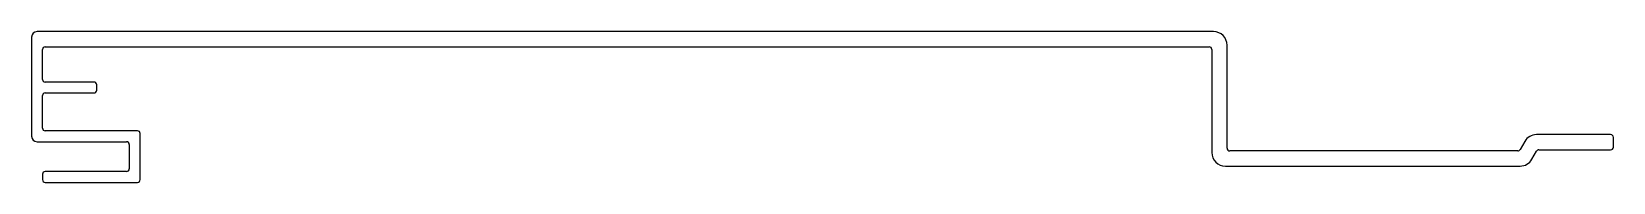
# Model space of a CAD drawing. Extents: x 6 to 297, y 4 to 32.
import ezdxf

# ---------------------------------------------------------------- set-up
doc = ezdxf.new("R2010")
doc.units = 0
doc.layers.get('0').update_dxf_attribs({"linetype": 'CONTINUOUS'})

msp = doc.modelspace()

# ---------------------------------------------------------------- linework, layer by layer
for p, q in [((5.58, 31.02), (5.58, 12.72)), ((223.38, 32.02), (6.58, 32.02)), ((8.08, 29.22), (222.58, 29.22)), ((225.88, 10.52), (225.88, 29.52)), ((7.58, 23.22), (7.58, 28.72)), ((223.08, 28.72), (223.08, 9.72)), ((17.08, 22.72), (8.08, 22.72)), ((8.08, 20.72), (17.08, 20.72)), ((17.58, 21.22), (17.58, 22.22)), ((7.58, 14.22), (7.58, 20.22)), ((6.58, 11.72), (23.08, 11.72)), ((25.08, 13.72), (8.08, 13.72)), ((25.58, 4.72), (25.58, 13.22)), ((280.75, 11.77), (279.88, 10.27)), ((296.58, 13.02), (282.91, 13.02)), ((297.08, 10.72), (297.08, 12.52)), ((23.58, 11.22), (23.58, 6.72)), ((279.45, 10.02), (226.38, 10.02)), ((282.07, 8.47), (282.94, 9.97)), ((283.37, 10.22), (296.58, 10.22)), ((23.08, 6.22), (8.08, 6.22)), ((225.58, 7.22), (279.91, 7.22)), ((7.58, 5.72), (7.58, 4.72)), ((8.08, 4.22), (25.08, 4.22))]:
    msp.add_line(p, q)
for centre, radius, start, end in [((6.58, 31.02), 1, 90, 180), ((8.08, 28.72), 0.5, 90, 180), ((222.58, 28.72), 0.5, 360, 90), ((223.38, 29.52), 2.5, 0, 90), ((8.08, 23.22), 0.5, 180, 270), ((8.08, 20.22), 0.5, 90, 180), ((17.08, 22.22), 0.5, 0, 90), ((17.08, 21.22), 0.5, 270, 0), ((6.58, 12.72), 1, 180, 270), ((8.08, 14.22), 0.5, 180, 270), ((23.08, 11.22), 0.5, 360, 90), ((25.08, 13.22), 0.5, 0, 90), ((282.91, 10.52), 2.5, 90, 150), ((296.58, 12.52), 0.5, 0, 90), ((225.58, 9.72), 2.5, 180, 270), ((226.38, 10.52), 0.5, 180, 270), ((279.45, 10.52), 0.5, 270, 330), ((283.37, 9.72), 0.5, 90, 150), ((296.58, 10.72), 0.5, 270, 0), ((8.08, 5.72), 0.5, 90, 180), ((23.08, 6.72), 0.5, 270, 0), ((279.91, 9.72), 2.5, 270, 330), ((8.08, 4.72), 0.5, 180, 270), ((25.08, 4.72), 0.5, 270, 0)]:
    msp.add_arc(centre, radius, start, end)

doc.saveas('drawing.dxf')
